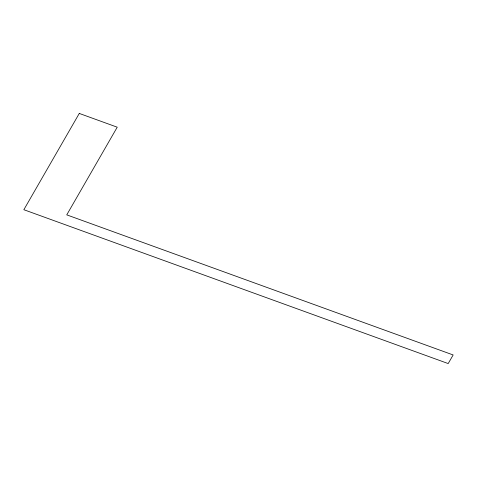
<?xml version="1.0" encoding="UTF-8"?>
<svg xmlns="http://www.w3.org/2000/svg" width="477" height="477" viewBox="0 0 477 477"><rect width="100%" height="100%" fill="white"/><g stroke="black" fill="none" stroke-linecap="round" stroke-linejoin="round"><path stroke-width="0.72" d="M79.283 113.431L23.85 209.713L448.195 363.569L453.15 354.96L66.756 214.859L117.229 127.192L79.283 113.431"/></g></svg>
